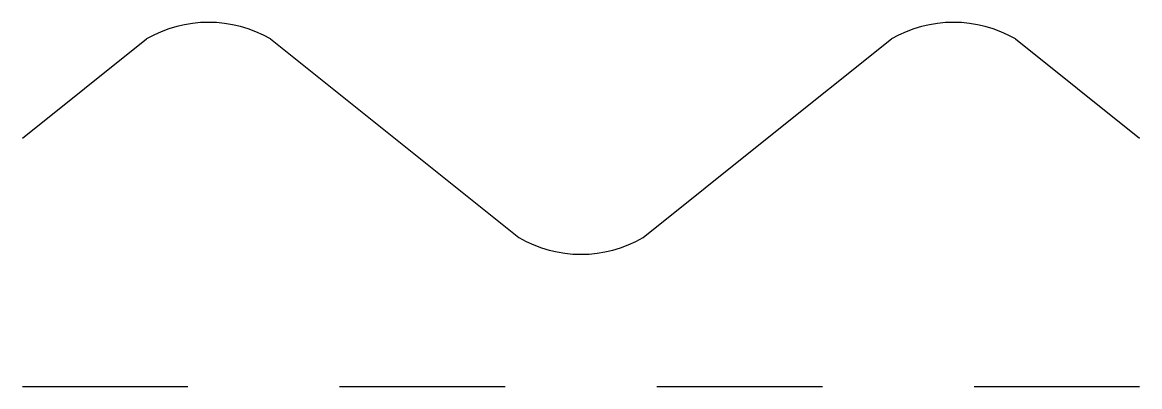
# Model space of a CAD drawing. Header units: millimetres. Extents: x 0 to 4.5, y -1 to 0.47.
import ezdxf

# ---------------------------------------------------------------- set-up
doc = ezdxf.new("R2010")
doc.units = ezdxf.units.MM
doc.layers.add('SYMB_FIL', color=3, linetype='Continuous')

msp = doc.modelspace()

# ---------------------------------------------------------------- linework, layer by layer
at = {"layer": 'SYMB_FIL'}
for p, q in [((0, 0), (0.5, 0.4)), ((1, 0.4), (2, -0.4)), ((3, 0), (3.5, 0.4)), ((4, 0.4), (4.5, 0)), ((2.5, -0.4), (3, 0)), ((0, -1), (0.6667, -1)), ((1.2778, -1), (1.9444, -1)), ((2.5556, -1), (3.2222, -1)), ((3.8333, -1), (4.5, -1))]:
    msp.add_line(p, q, dxfattribs=at)
for centre, start, end in [((0.75, -0.033), 60, 120), ((3.75, -0.033), 60, 120), ((2.25, 0.033), 240, 300)]:
    msp.add_arc(centre, 0.5, start, end, dxfattribs=at)

doc.saveas('drawing.dxf')
